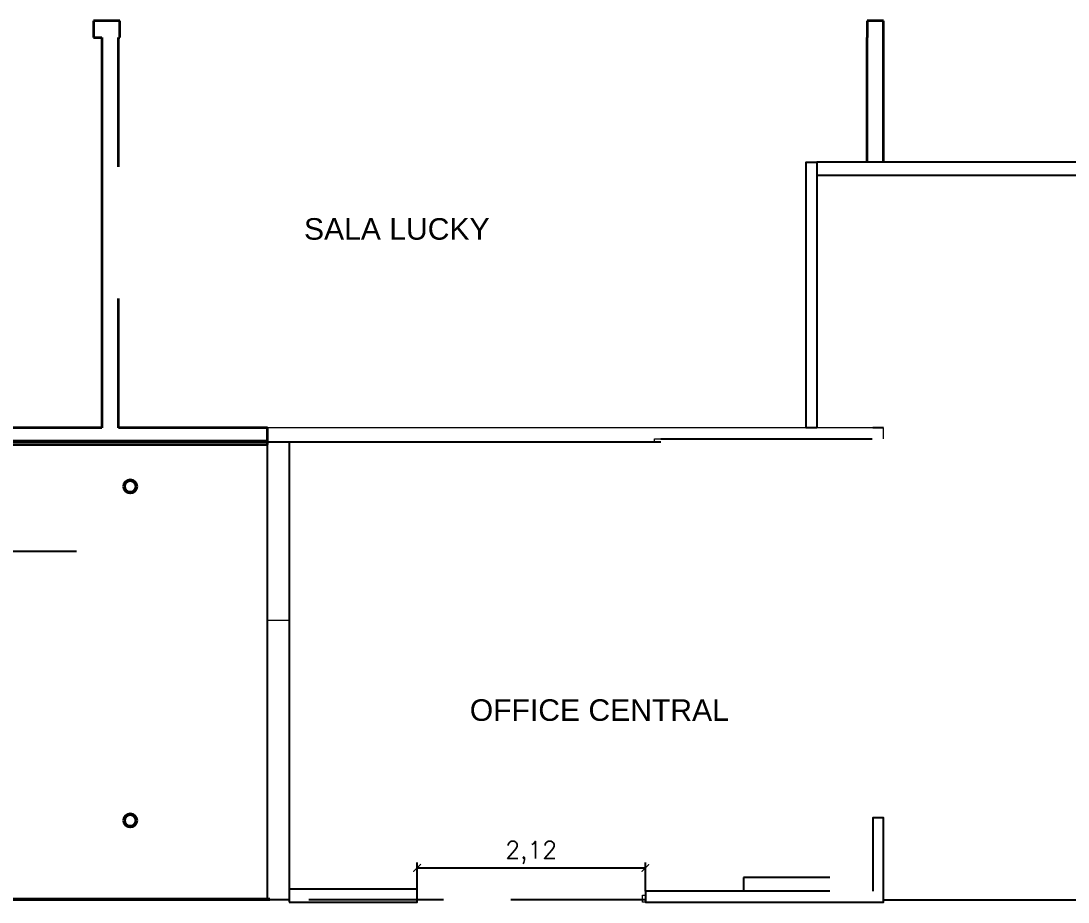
# Model space of a CAD drawing. Header units: millimetres. Extents: x 32.4 to 129.7, y 76.1 to 139.3.
# Drawn here: x 88.27 to 97.99, y 94.57 to 102.74 of the extents above; entities that cross this region are included whole.
import ezdxf

# ---------------------------------------------------------------- set-up
doc = ezdxf.new("R2010")
doc.units = ezdxf.units.MM
doc.linetypes.add('Hidden', pattern=[7.14375, 4.7625, -2.38125])
doc.linetypes.add('HIDDEN2', pattern=[0.1875, 0.125, -0.0625])
doc.layers.add('A-WALL-FULL', color=7, linetype='Continuous', lineweight=13)
doc.layers.add('MAMPARAS NUEVAS', color=7, linetype='Continuous', lineweight=5)
for name, color, linetype in [('Lineas Proyecciones', 7, 'Hidden'), ('n carpinteria vidrio', 7, 'Continuous'), ('n tabique', 7, 'Continuous'), ('Sectores', 3, 'Continuous')]:
    doc.layers.add(name, color=color, linetype=linetype)
doc.styles.add('MtXpl_Arial_Unicode_', font='ARIALUNI.ttf')
doc.styles.get("Standard").update_dxf_attribs({"font": 'txt.shx'})
doc.dimstyles.new('COTA 100', dxfattribs={"dimtxt": 0.16, "dimasz": 0.07, "dimexe": 0.05, "dimexo": 0, "dimgap": 0.05, "dimtad": 1, "dimzin": 1, "dimtxsty": 'Standard', "dimblk": 'ARCHTICK', "dimcen": 2.5, "dimclrd": 1, "dimclre": 8, "dimadec": 0, "dimazin": 0, "dimtfac": 1, "dimtmove": 0, "dimatfit": 3, "dimldrblk": 'ARCHTICK', "dimfxl": 0, "dimarcsym": 1})

# ---------------------------------------------------------------- blocks, each defined once
blk = doc.blocks.new('Interiors - 53_8406_000 - CoreShell_rvt-1-PLANTA CONSTRUCTIVA - NIVEL 01')
at = {"layer": 'A-WALL-FULL', "color": 7, "lineweight": 18}
for p, q in [((2300.197358, 934.4411), (2292.323342, 934.4411)), ((2292.323342, 934.4411), (2292.323342, 928.535589)), ((2433.76035, 934.4411), (2300.197358, 934.4411)), ((2517.520193, 934.4411), (2433.76035, 934.4411)), ((2517.520193, 930.504093), (2517.520193, 934.4411)), ((2433.76035, 929.32299), (2433.76035, 930.504093)), ((2433.76035, 930.504093), (2513.386334, 930.504093)), ((2292.323342, 928.535589), (2292.323342, 864.165494)), ((2300.197358, 928.535589), (2300.197358, 929.32299)), ((2300.197358, 929.32299), (2430.413893, 929.32299)), ((2300.197358, 864.165494), (2300.197358, 928.535589)), ((2292.323342, 864.165494), (2300.197358, 864.165494))]:
    blk.add_line(p, q, dxfattribs=at)
blk = doc.blocks.new('_ARCHTICK')
at = {"color": 0, "linetype": 'ByBlock', "const_width": 0.15}
blk.add_lwpolyline([(-0.5, -0.5), (0.5, 0.5)], dxfattribs=at)
blk = doc.blocks.new('*D108')
at = {"layer": 'Defpoints', "color": 0}
for p in [(94.062913, 94.882121), (91.943227, 94.685443), (94.062913, 94.665443)]:
    blk.add_point(p, dxfattribs=at)
at = {"layer": 'n carpinteria vidrio', "color": 8, "linetype": 'Hidden', "lineweight": -2, "ltscale": 10}
for p, q in [((91.943227, 94.685443), (91.943227, 94.932121)), ((94.062913, 94.665443), (94.062913, 94.932121))]:
    blk.add_line(p, q, dxfattribs=at)
at = {"layer": 'n carpinteria vidrio', "color": 1, "lineweight": -2, "ltscale": 10}
blk.add_line((91.943227, 94.882121), (94.062913, 94.882121), dxfattribs=at)
at = {"layer": 'n carpinteria vidrio', "color": 1, "lineweight": -2, "xscale": 0.07, "yscale": 0.07, "zscale": 0.07, "rotation": 180}
blk.add_blockref('_ARCHTICK', (91.943227, 94.882121), dxfattribs=at)
at = {"layer": 'n carpinteria vidrio', "color": 1, "lineweight": -2, "xscale": 0.07, "yscale": 0.07, "zscale": 0.07}
blk.add_blockref('_ARCHTICK', (94.062913, 94.882121), dxfattribs=at)
at = {"layer": 'n carpinteria vidrio', "color": 0, "insert": (93.00307, 95.025454), "char_height": 0.16, "attachment_point": 5}
blk.add_mtext('2,12', dxfattribs=at)

msp = doc.modelspace()

# ---------------------------------------------------------------- linework, layer by layer
for p, q in [((95.775413, 94.794443), (94.975413, 94.794443)), ((94.975413, 94.794443), (94.975413, 94.665443))]:
    msp.add_line(p, q)
at = {"lineweight": 50}
for centre, start, end in [((89.280413, 98.422942), 0, 180), ((89.280413, 98.422942), 180, 0), ((89.280413, 95.322942), 0, 180), ((89.280413, 95.322942), 180, 0)]:
    msp.add_arc(centre, 0.05715, start, end, dxfattribs=at)
at = {"layer": 'A-WALL-FULL', "lineweight": 35}
for p, q in [((89.183866, 102.742442), (88.938548, 102.742442)), ((88.938548, 102.742442), (88.938548, 102.587667)), ((89.183866, 102.587667), (89.183866, 102.742442)), ((96.275413, 102.742442), (96.123866, 102.742442)), ((96.123866, 102.742442), (96.123866, 102.587667)), ((96.275413, 101.432442), (96.275413, 102.742442)), ((88.938548, 102.587667), (89.014748, 102.587667)), ((89.014748, 102.587667), (89.014748, 98.965443)), ((89.169523, 102.587667), (89.183866, 102.587667)), ((89.169523, 101.38748), (89.169523, 102.587667)), ((96.123866, 102.587667), (96.120638, 102.587667)), ((96.120638, 102.587667), (96.120638, 101.432442)), ((89.169523, 98.965443), (89.169523, 100.16563)), ((89.014748, 98.965443), (86.630413, 98.965443)), ((90.555413, 98.965443), (89.169523, 98.965443)), ((90.555413, 98.810668), (90.555413, 98.965443)), ((84.795665, 98.810668), (90.555413, 98.810668))]:
    msp.add_line(p, q, dxfattribs=at)
at = {"layer": 'Lineas Proyecciones', "linetype": 'Hidden', "ltscale": 150}
msp.add_line((85.700413, 97.822942), (88.780413, 97.822942), dxfattribs=at)
at = {"layer": 'Lineas Proyecciones', "linetype": 'HIDDEN2', "ltscale": 10}
msp.add_line((94.062913, 94.585442), (90.575413, 94.585442), dxfattribs=at)
at = {"layer": 'Lineas Proyecciones', "linetype": 'Hidden', "ltscale": 80}
msp.add_line((96.275413, 94.585442), (98.230413, 94.585442), dxfattribs=at)
at = {"layer": 'MAMPARAS NUEVAS'}
msp.add_lwpolyline([(94.037913, 94.630443), (94.062913, 94.630443), (94.062913, 94.565443), (94.037913, 94.565443)], close=True, dxfattribs=at)
at = {"layer": 'n carpinteria vidrio'}
for p, q in [((90.555413, 98.845443), (87.415408, 98.845443)), ((87.415408, 98.835443), (90.555413, 98.835443)), ((90.555413, 98.835443), (90.555413, 98.845443)), ((90.575413, 94.595442), (87.435408, 94.595442)), ((87.435408, 94.585442), (90.575413, 94.585442)), ((90.565413, 94.595442), (90.575413, 94.595442)), ((90.565413, 94.585442), (90.565413, 94.595442)), ((90.575413, 94.585442), (90.565413, 94.585442)), ((90.575413, 94.595442), (90.575413, 94.585442)), ((90.575413, 94.585442), (90.575413, 94.595442))]:
    msp.add_line(p, q, dxfattribs=at)
msp.add_lwpolyline([(87.415408, 98.835443), (90.555413, 98.835443), (90.555413, 98.845443), (87.415408, 98.845443)], close=True, dxfattribs=at)
at = {"layer": 'n tabique'}
for p, q in [((96.973796, 101.432442), (95.655413, 101.432442)), ((95.655413, 101.432442), (95.655413, 101.312442)), ((98.930413, 101.432442), (96.973796, 101.432442)), ((95.655413, 101.312442), (98.830413, 101.312442)), ((96.275413, 98.965443), (96.175413, 98.965443)), ((90.555413, 98.835443), (94.205413, 98.835443)), ((90.555413, 98.835443), (90.755413, 98.835443)), ((90.555413, 94.585442), (90.555413, 98.835443)), ((90.755413, 98.835443), (90.755413, 94.585442)), ((94.205413, 98.865443), (96.170413, 98.865443)), ((90.755413, 94.585442), (90.555413, 94.585442))]:
    msp.add_line(p, q, dxfattribs=at)
for points in [[(95.655413, 98.965443), (95.555413, 98.965443), (95.555413, 101.432442), (95.655413, 101.432442)], [(90.755413, 94.565443), (91.943227, 94.565443), (91.943227, 94.685443), (90.755413, 94.685443)]]:
    msp.add_lwpolyline(points, close=True, dxfattribs=at)
for points in [[(96.175413, 94.565443), (96.275413, 94.565443), (96.275413, 95.345443), (96.175413, 95.345443), (96.175413, 94.665443)], [(95.775413, 94.665443), (94.062913, 94.665443), (94.062913, 94.565443), (96.275413, 94.565443), (96.275413, 94.665443)]]:
    msp.add_lwpolyline(points, dxfattribs=at)

# ---------------------------------------------------------------- block references
at = {"lineweight": 5, "xscale": 0.0254, "yscale": 0.0254, "zscale": 0.0254}
msp.add_blockref('Interiors - 53_8406_000 - CoreShell_rvt-1-PLANTA CONSTRUCTIVA - NIVEL 01', (32.3304, 75.230639), dxfattribs=at)

# ---------------------------------------------------------------- texts
at = {"layer": 'Sectores', "color": 7, "style": 'MtXpl_Arial_Unicode_'}
msp.add_text('SALA LUCKY', height=0.2, dxfattribs=at).set_placement((90.893256, 100.712362))
at = {"layer": 'Sectores', "style": 'MtXpl_Arial_Unicode_'}
msp.add_text('OFFICE CENTRAL', height=0.2, dxfattribs=at).set_placement((92.432689, 96.247006))

# ---------------------------------------------------------------- dimensions: what is measured, and where the dimension line sits
at = {"layer": 'n carpinteria vidrio', "ltscale": 10}
dim = msp.add_linear_dim(base=(94.062913, 94.882121), p1=(91.943227, 94.685443), p2=(94.062913, 94.665443), dimstyle='COTA 100', override={"dimfxl": 0.25}, dxfattribs=at)
dim.commit()
dim.dimension.update_dxf_attribs({"geometry": '*D108', "text_midpoint": (93.00307, 95.025454)})

doc.saveas('drawing.dxf')
